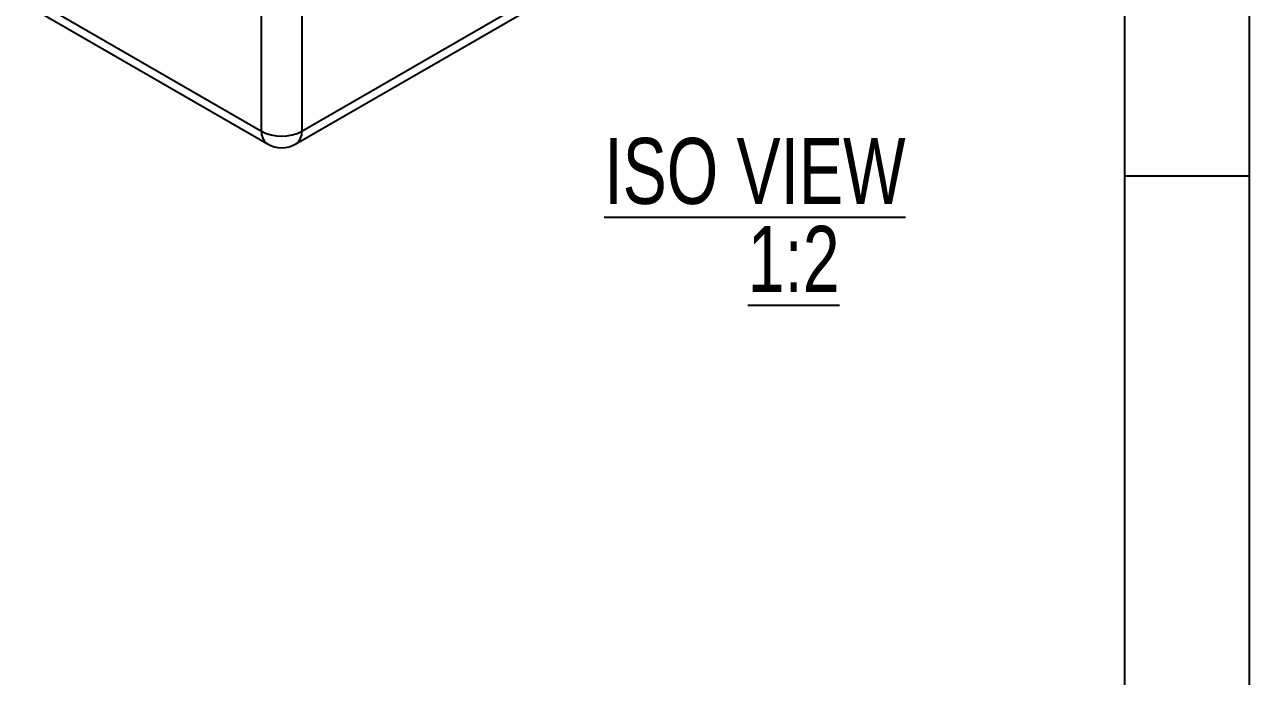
# Model space of a CAD drawing. Extents: x 5 to 292, y 5 to 205.
# Drawn here: x 242.83 to 292, y 134.92 to 161.07 of the extents above; entities that cross this region are included whole.
import ezdxf

# ---------------------------------------------------------------- set-up
doc = ezdxf.new("R2010")
doc.units = 0
doc.layers.get('0').update_dxf_attribs({"linetype": 'CONTINUOUS'})
doc.styles.add('SLDTEXTSTYLE0', font='TXT', dxfattribs={"width": 0.75})

# ---------------------------------------------------------------- blocks, each defined once
blk = doc.blocks.new('SW_NOTE_3')
at = {"color": 0, "linetype": 'CONTINUOUS', "style": 'SLDTEXTSTYLE0', "width": 0.75}
for s, height, p in [('%%UISO VIEW', 2.64583, (1.86, 0.765)), ('%%U1:2', 2.6458, (7.615, -2.763))]:
    blk.add_text(s, height=height, dxfattribs=at).set_placement(p)

msp = doc.modelspace()

# ---------------------------------------------------------------- linework, layer by layer
at = {"color": 7, "linetype": 'CONTINUOUS'}
for p, q in [((292, 77.25), (292, 205)), ((287, 60.25), (287, 200)), ((253.969, 156.789), (268.427, 165.136)), ((253.73, 156.279), (268.189, 164.626)), ((242.834, 162.279), (252.342, 156.789)), ((252.342, 156.789), (252.342, 162.602)), ((253.969, 162.602), (253.969, 156.789)), ((243.072, 161.768), (252.581, 156.279)), ((287, 155), (292, 155))]:
    msp.add_line(p, q, dxfattribs=at)
at = {"color": 8, "linetype": 'CONTINUOUS'}
for centre, start, end in [((252.91, 156.744), 175.3923, 234.6415), ((253.401, 156.744), 305.3585, 4.6077)]:
    msp.add_arc(centre, 0.57, start, end, dxfattribs=at)
at = {"color": 7, "linetype": 'CONTINUOUS'}
for centre, radius, start, end in [((253.155, 158.301), 1.716, 241.7256, 298.2744), ((253.155, 157.275), 1.15, 240.0027, 299.9973)]:
    msp.add_arc(centre, radius, start, end, dxfattribs=at)

# ---------------------------------------------------------------- block references
msp.add_blockref('SW_NOTE_3', (264.245, 153.106), dxfattribs=at)

doc.saveas('drawing.dxf')
